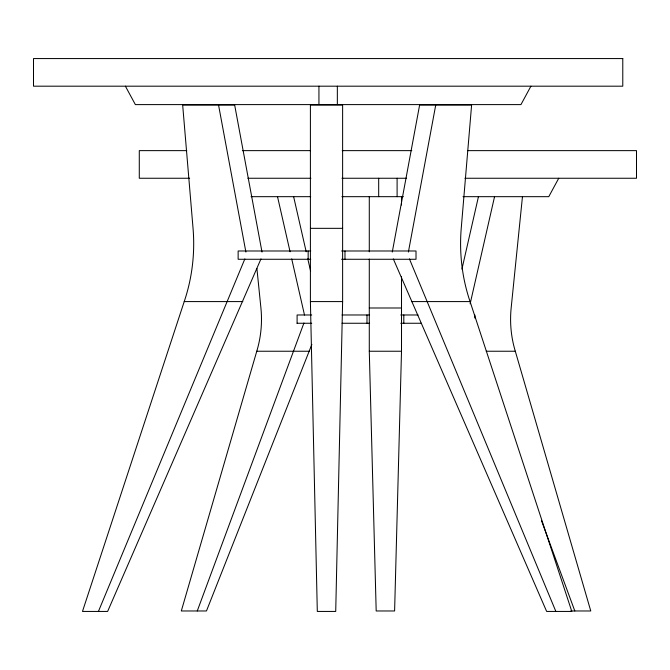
<?xml version="1.0" encoding="UTF-8"?>
<svg xmlns="http://www.w3.org/2000/svg" width="670" height="670" viewBox="0 0 670 670"><rect width="100%" height="100%" fill="white"/><g stroke="black" fill="none" stroke-linecap="round" stroke-linejoin="round"><path stroke-width="1" d="M342.621 301.584L335.72 611.434L317.304 611.434L310.403 301.584L310.403 105.064L342.621 105.064L342.621 301.584L310.403 301.584M401.506 276.777L401.506 351.239L394.605 610.973L376.188 610.973L369.287 351.239L369.287 259.089M522.458 196.67L511.16 307.991A96.656 83.708 -90 0 0 515.305 351.239L590.764 610.973L570.731 610.973M392.277 252.046L419.613 105.064L471.605 105.064L461.236 228.336A158.664 137.409 -90 0 0 470.072 301.584L571.803 611.434L546.653 611.434L393.315 258.922M408.39 252.046L435.726 105.064M461.931 269.122L478.447 196.67M470.139 303.812L494.552 196.67M256.903 268.452L260.915 307.991A96.656 83.708 90 0 1 256.769 351.239L181.31 610.973L206.461 610.973L311.86 344.422M262.003 252.046L234.667 105.064L182.675 105.064L193.044 228.336A158.664 137.409 -90 0 1 184.217 301.584L82.477 611.434L107.627 611.434L260.965 258.922M197.256 610.973L303.937 323.015M98.423 611.434L244.852 258.922M530.916 86.187L520.95 104.604L135.365 104.604L125.399 86.187M558.738 178.254L548.772 196.67L462.995 196.67M186.763 150.633L139.285 150.633L139.285 178.254L189.652 178.254M242.389 150.633L310.419 150.633M342.211 150.633L411.799 150.633M467.442 150.633L636.5 150.633L636.5 178.254L464.888 178.254M247.841 178.254L310.905 178.254M341.96 178.254L406.606 178.254M251.074 196.67L310.696 196.67M341.868 196.67L403.373 196.67M310.403 228.336L342.621 228.336M310.754 250.99L238.135 250.99L238.135 259.273L310.754 259.273M341.591 250.99L416.011 250.99L416.011 259.273L341.591 259.273M184.217 301.584L242.825 301.584M411.455 301.584L470.072 301.584M369.287 307.991L401.506 307.991M311.734 314.975L297.103 314.975L297.103 323.258M342.052 314.975L369.589 314.975M400.744 314.975L418.088 314.975M297.028 323.258L311.734 323.258M342.052 323.258L369.589 323.258M400.744 323.258L421.204 323.258M256.769 351.239L309.255 351.239M369.287 351.239L401.506 351.239M486.211 351.239L515.305 351.239M409.429 258.922L555.857 611.434M541.536 520.799L574.818 610.973M293.628 196.67L306.19 251.769M307.815 258.913L310.612 271.157M277.522 196.67L290.077 251.769M291.71 258.913L304.498 315.034M218.554 105.064L245.89 252.046M474.846 314.975L474.846 318.083M403.809 314.975L403.809 323.258M401.506 196.67L401.506 204.995M397.101 178.254L397.101 196.67M378.684 178.254L378.684 196.67M369.287 196.67L369.287 251.811M366.984 314.975L366.984 323.258M344.975 250.99L344.975 259.273M337.345 86.187L337.345 104.604M318.937 86.187L318.937 104.604M308.158 250.99L308.158 259.273M622.782 58.566L33.5 58.566L33.5 86.187L622.782 86.187L622.782 58.566"/></g></svg>
